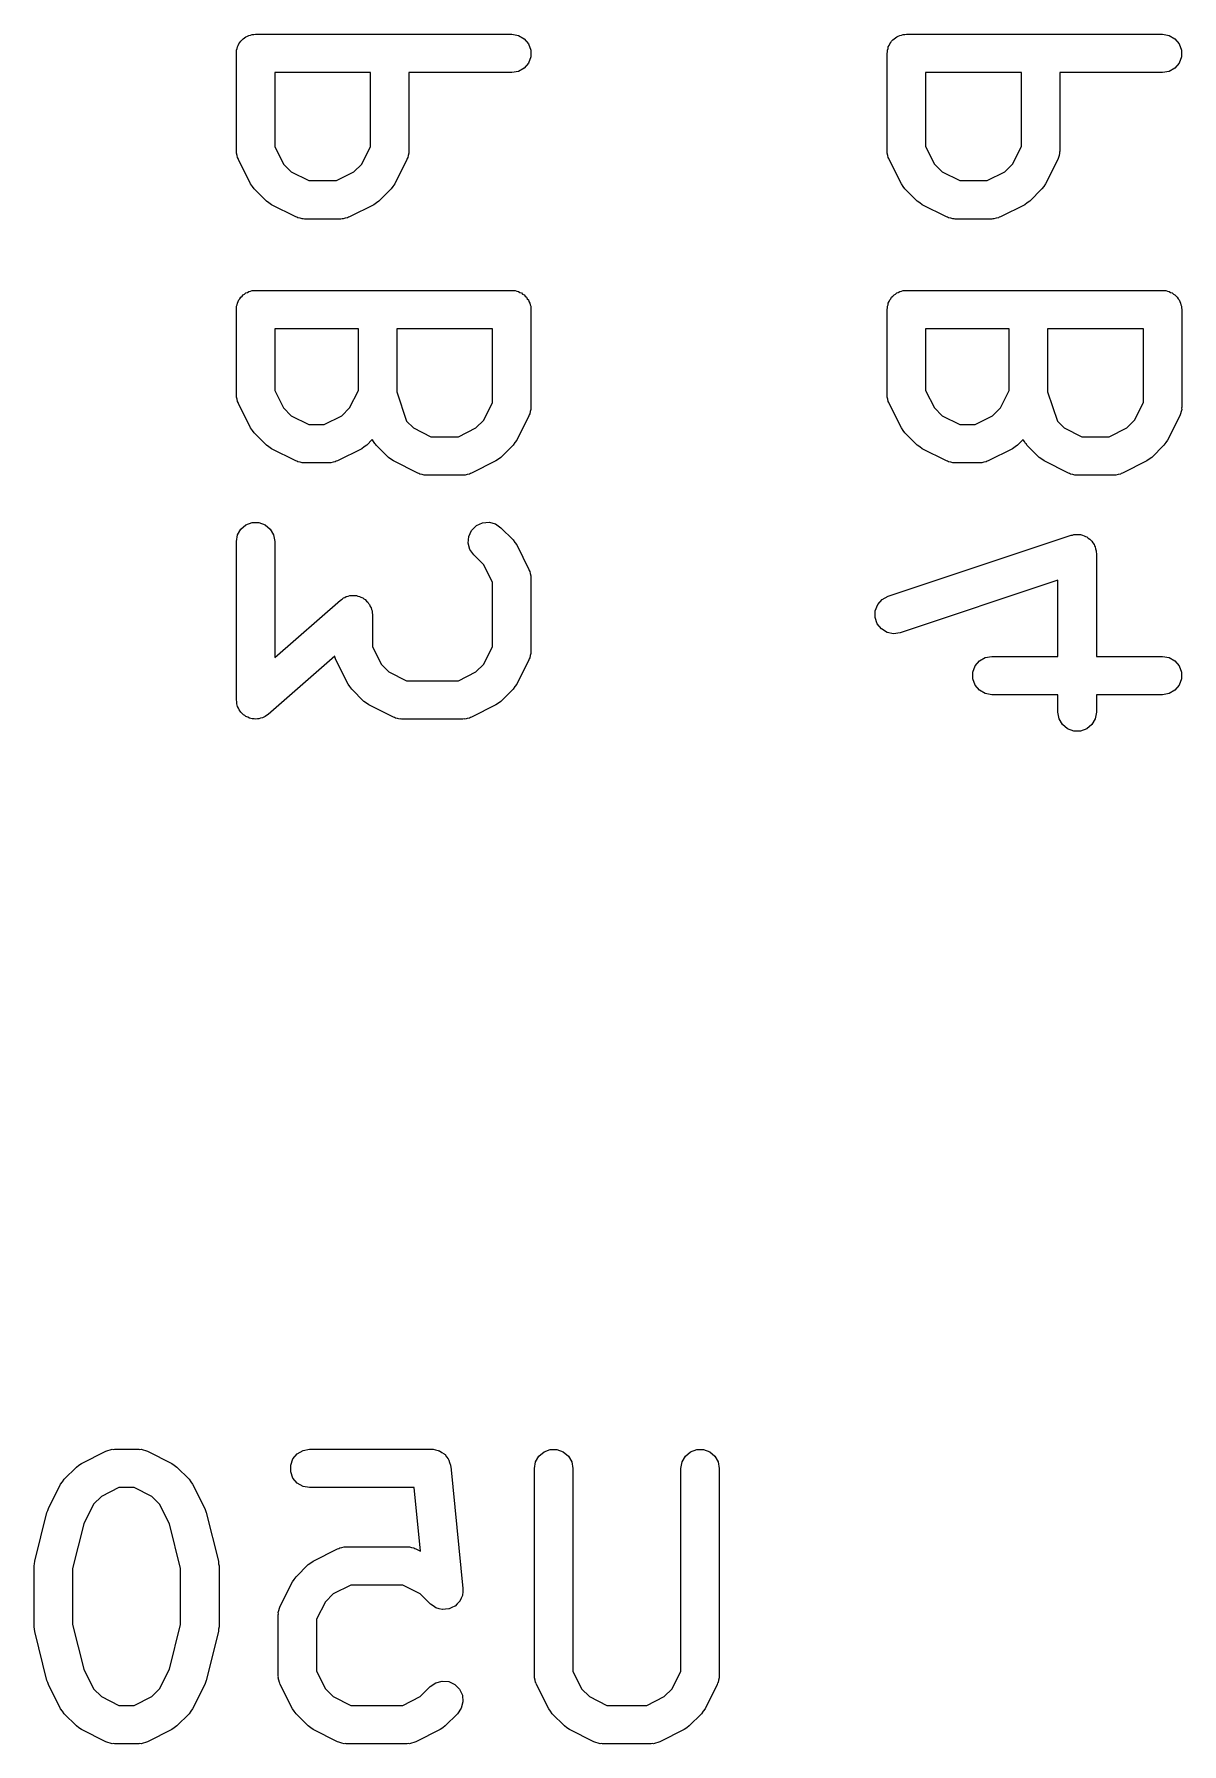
# Model space of a CAD drawing. Extents: x 25 to 326, y -201 to -21.
# Drawn here: x 54.6 to 59.07, y -41.04 to -34.37 of the extents above; entities that cross this region are included whole.
import ezdxf

# ---------------------------------------------------------------- set-up
doc = ezdxf.new("R2010")
doc.units = 0
doc.header["$MEASUREMENT"] = 0
doc.layers.add('BLACK', color=7, linetype='CONTINUOUS')

msp = doc.modelspace()

# ---------------------------------------------------------------- linework, layer by layer
at = {"layer": 'Black'}
for p, q in [((55.3855, -34.4329), (55.3878, -34.4267)), ((55.3855, -34.4394), (55.3855, -34.4329)), ((55.3878, -34.4267), (55.3889, -34.4203)), ((55.3889, -34.4203), (55.3922, -34.4146)), ((55.3922, -34.4146), (55.3944, -34.4084)), ((55.3944, -34.4084), (55.3986, -34.4034)), ((55.3986, -34.4034), (55.4019, -34.3977)), ((55.4019, -34.3977), (55.407, -34.3935)), ((55.407, -34.3935), (55.4112, -34.3885)), ((55.4112, -34.3885), (55.4169, -34.3852)), ((55.4169, -34.3852), (55.4219, -34.381)), ((55.4219, -34.381), (55.428, -34.3787)), ((55.428, -34.3787), (55.4337, -34.3754)), ((55.4337, -34.3754), (55.4402, -34.3743)), ((55.4402, -34.3743), (55.4464, -34.372)), ((55.4464, -34.372), (55.4529, -34.372)), ((55.4529, -34.372), (55.4594, -34.3709)), ((55.4594, -34.3709), (56.4594, -34.3709)), ((56.4594, -34.3709), (56.485, -34.3754)), ((56.485, -34.3754), (56.5076, -34.3885)), ((56.5076, -34.3885), (56.5243, -34.4084)), ((56.5243, -34.4084), (56.5332, -34.4329)), ((56.5332, -34.4329), (56.5332, -34.4589)), ((57.9255, -34.4329), (57.9278, -34.4267)), ((57.9255, -34.4394), (57.9255, -34.4329)), ((57.9278, -34.4267), (57.9289, -34.4203)), ((57.9289, -34.4203), (57.9322, -34.4146)), ((57.9322, -34.4146), (57.9344, -34.4084)), ((57.9344, -34.4084), (57.9386, -34.4034)), ((57.9386, -34.4034), (57.9419, -34.3977)), ((57.9419, -34.3977), (57.947, -34.3935)), ((57.947, -34.3935), (57.9512, -34.3885)), ((57.9512, -34.3885), (57.9569, -34.3852)), ((57.9569, -34.3852), (57.9619, -34.381)), ((57.9619, -34.381), (57.968, -34.3787)), ((57.968, -34.3787), (57.9737, -34.3754)), ((57.9737, -34.3754), (57.9802, -34.3743)), ((57.9802, -34.3743), (57.9864, -34.372)), ((57.9864, -34.372), (57.9929, -34.372)), ((57.9929, -34.372), (57.9994, -34.3709)), ((57.9994, -34.3709), (58.9994, -34.3709)), ((58.9994, -34.3709), (59.025, -34.3754)), ((59.025, -34.3754), (59.0476, -34.3885)), ((59.0476, -34.3885), (59.0643, -34.4084)), ((59.0643, -34.4084), (59.0732, -34.4329)), ((59.0732, -34.4329), (59.0732, -34.4589)), ((55.3844, -34.4459), (55.3855, -34.4394)), ((55.3844, -34.8269), (55.3844, -34.4459)), ((56.5243, -34.4834), (56.5076, -34.5034)), ((56.5332, -34.4589), (56.5243, -34.4834)), ((57.9244, -34.4459), (57.9255, -34.4394)), ((57.9244, -34.8269), (57.9244, -34.4459)), ((59.0643, -34.4834), (59.0476, -34.5034)), ((59.0732, -34.4589), (59.0643, -34.4834)), ((55.5344, -34.5209), (55.5344, -34.8092)), ((55.9082, -34.5209), (55.5344, -34.5209)), ((55.9082, -34.8092), (55.9082, -34.5209)), ((56.4594, -34.5209), (56.0582, -34.5209)), ((56.0582, -34.5209), (56.0582, -34.8269)), ((56.485, -34.5164), (56.4594, -34.5209)), ((56.5076, -34.5034), (56.485, -34.5164)), ((58.0744, -34.5209), (58.0744, -34.8092)), ((58.4482, -34.5209), (58.0744, -34.5209)), ((58.4482, -34.8092), (58.4482, -34.5209)), ((58.9994, -34.5209), (58.5982, -34.5209)), ((58.5982, -34.5209), (58.5982, -34.8269)), ((59.025, -34.5164), (58.9994, -34.5209)), ((59.0476, -34.5034), (59.025, -34.5164)), ((55.3851, -34.8311), (55.3844, -34.8269)), ((55.3849, -34.8354), (55.3851, -34.8311)), ((55.3874, -34.8439), (55.3849, -34.8354)), ((55.5344, -34.8092), (55.5686, -34.8777)), ((55.8739, -34.8777), (55.9082, -34.8092)), ((56.0577, -34.8354), (56.0552, -34.8439)), ((56.0582, -34.8269), (56.0574, -34.8311)), ((56.0574, -34.8311), (56.0577, -34.8354)), ((57.9251, -34.8311), (57.9244, -34.8269)), ((57.9249, -34.8354), (57.9251, -34.8311)), ((57.9274, -34.8439), (57.9249, -34.8354)), ((58.0744, -34.8092), (58.1086, -34.8777)), ((58.4139, -34.8777), (58.4482, -34.8092)), ((58.5977, -34.8354), (58.5952, -34.8439)), ((58.5982, -34.8269), (58.5974, -34.8311)), ((58.5974, -34.8311), (58.5977, -34.8354)), ((55.3889, -34.8525), (55.3874, -34.8439)), ((55.3911, -34.8563), (55.3889, -34.8525)), ((55.3923, -34.8604), (55.3911, -34.8563)), ((55.4399, -34.9556), (55.3923, -34.8604)), ((55.5686, -34.8777), (55.599, -34.9081)), ((55.8435, -34.9081), (55.8739, -34.8777)), ((56.0503, -34.8604), (56.0027, -34.9556)), ((56.0515, -34.8563), (56.0503, -34.8604)), ((56.0537, -34.8525), (56.0515, -34.8563)), ((56.0552, -34.8439), (56.0537, -34.8525)), ((57.9289, -34.8525), (57.9274, -34.8439)), ((57.9311, -34.8563), (57.9289, -34.8525)), ((57.9323, -34.8604), (57.9311, -34.8563)), ((57.9799, -34.9556), (57.9323, -34.8604)), ((58.1086, -34.8777), (58.139, -34.9081)), ((58.3835, -34.9081), (58.4139, -34.8777)), ((58.5903, -34.8604), (58.5427, -34.9556)), ((58.5915, -34.8563), (58.5903, -34.8604)), ((58.5937, -34.8525), (58.5915, -34.8563)), ((58.5952, -34.8439), (58.5937, -34.8525)), ((55.4471, -34.9653), (55.4399, -34.9556)), ((55.454, -34.9751), (55.4471, -34.9653)), ((55.599, -34.9081), (55.6676, -34.9423)), ((55.6676, -34.9423), (55.775, -34.9423)), ((55.775, -34.9423), (55.8435, -34.9081)), ((55.9955, -34.9653), (55.9886, -34.9751)), ((56.0027, -34.9556), (55.9955, -34.9653)), ((57.9871, -34.9653), (57.9799, -34.9556)), ((57.994, -34.9751), (57.9871, -34.9653)), ((58.139, -34.9081), (58.2076, -34.9423)), ((58.2076, -34.9423), (58.315, -34.9423)), ((58.315, -34.9423), (58.3835, -34.9081)), ((58.5355, -34.9653), (58.5286, -34.9751)), ((58.5427, -34.9556), (58.5355, -34.9653)), ((55.5016, -35.0227), (55.454, -34.9751)), ((55.5114, -35.0296), (55.5016, -35.0227)), ((55.5211, -35.0368), (55.5114, -35.0296)), ((55.9312, -35.0296), (55.9215, -35.0368)), ((55.941, -35.0227), (55.9312, -35.0296)), ((55.9886, -34.9751), (55.941, -35.0227)), ((58.0416, -35.0227), (57.994, -34.9751)), ((58.0514, -35.0296), (58.0416, -35.0227)), ((58.0611, -35.0368), (58.0514, -35.0296)), ((58.4712, -35.0296), (58.4615, -35.0368)), ((58.481, -35.0227), (58.4712, -35.0296)), ((58.5286, -34.9751), (58.481, -35.0227)), ((55.6163, -35.0844), (55.5211, -35.0368)), ((55.6205, -35.0856), (55.6163, -35.0844)), ((55.6242, -35.0878), (55.6205, -35.0856)), ((55.6329, -35.0893), (55.6242, -35.0878)), ((55.6413, -35.0918), (55.6329, -35.0893)), ((55.6456, -35.0916), (55.6413, -35.0918)), ((55.6499, -35.0923), (55.6456, -35.0916)), ((55.7927, -35.0923), (55.6499, -35.0923)), ((55.797, -35.0916), (55.7927, -35.0923)), ((55.8013, -35.0918), (55.797, -35.0916)), ((55.8097, -35.0893), (55.8013, -35.0918)), ((55.8184, -35.0878), (55.8097, -35.0893)), ((55.8221, -35.0856), (55.8184, -35.0878)), ((55.8263, -35.0844), (55.8221, -35.0856)), ((55.9215, -35.0368), (55.8263, -35.0844)), ((58.1563, -35.0844), (58.0611, -35.0368)), ((58.1605, -35.0856), (58.1563, -35.0844)), ((58.1642, -35.0878), (58.1605, -35.0856)), ((58.1729, -35.0893), (58.1642, -35.0878)), ((58.1813, -35.0918), (58.1729, -35.0893)), ((58.1856, -35.0916), (58.1813, -35.0918)), ((58.1899, -35.0923), (58.1856, -35.0916)), ((58.3327, -35.0923), (58.1899, -35.0923)), ((58.337, -35.0916), (58.3327, -35.0923)), ((58.3413, -35.0918), (58.337, -35.0916)), ((58.3497, -35.0893), (58.3413, -35.0918)), ((58.3584, -35.0878), (58.3497, -35.0893)), ((58.3621, -35.0856), (58.3584, -35.0878)), ((58.3663, -35.0844), (58.3621, -35.0856)), ((58.4615, -35.0368), (58.3663, -35.0844)), ((55.3855, -35.4329), (55.3878, -35.4267)), ((55.3855, -35.4394), (55.3855, -35.4329)), ((55.3878, -35.4267), (55.3889, -35.4203)), ((55.3889, -35.4203), (55.3922, -35.4146)), ((55.3922, -35.4146), (55.3944, -35.4084)), ((55.3944, -35.4084), (55.3986, -35.4034)), ((55.3986, -35.4034), (55.4019, -35.3977)), ((55.4019, -35.3977), (55.407, -35.3935)), ((55.407, -35.3935), (55.4112, -35.3885)), ((55.4112, -35.3885), (55.4169, -35.3852)), ((55.4169, -35.3852), (55.4219, -35.381)), ((55.4219, -35.381), (55.428, -35.3787)), ((55.428, -35.3787), (55.4337, -35.3754)), ((55.4337, -35.3754), (55.4402, -35.3743)), ((55.4402, -35.3743), (55.4464, -35.372)), ((55.4464, -35.372), (55.4529, -35.372)), ((55.4529, -35.372), (55.4594, -35.3709)), ((55.4594, -35.3709), (56.4594, -35.3709)), ((56.4594, -35.3709), (56.4658, -35.372)), ((56.4658, -35.372), (56.4724, -35.372)), ((56.4724, -35.372), (56.4786, -35.3743)), ((56.4786, -35.3743), (56.485, -35.3754)), ((56.485, -35.3754), (56.4907, -35.3787)), ((56.4907, -35.3787), (56.4969, -35.381)), ((56.4969, -35.381), (56.5019, -35.3852)), ((56.5019, -35.3852), (56.5076, -35.3885)), ((56.5076, -35.3885), (56.5118, -35.3935)), ((56.5118, -35.3935), (56.5168, -35.3977)), ((56.5168, -35.3977), (56.5201, -35.4034)), ((56.5201, -35.4034), (56.5243, -35.4084)), ((56.5243, -35.4084), (56.5266, -35.4146)), ((56.5266, -35.4146), (56.5299, -35.4203)), ((56.5299, -35.4203), (56.531, -35.4267)), ((56.531, -35.4267), (56.5332, -35.4329)), ((56.5332, -35.4329), (56.5332, -35.4394)), ((57.9255, -35.4329), (57.9278, -35.4267)), ((57.9255, -35.4394), (57.9255, -35.4329)), ((57.9278, -35.4267), (57.9289, -35.4203)), ((57.9289, -35.4203), (57.9322, -35.4146)), ((57.9322, -35.4146), (57.9344, -35.4084)), ((57.9344, -35.4084), (57.9386, -35.4034)), ((57.9386, -35.4034), (57.9419, -35.3977)), ((57.9419, -35.3977), (57.947, -35.3935)), ((57.947, -35.3935), (57.9512, -35.3885)), ((57.9512, -35.3885), (57.9569, -35.3852)), ((57.9569, -35.3852), (57.9619, -35.381)), ((57.9619, -35.381), (57.968, -35.3787)), ((57.968, -35.3787), (57.9737, -35.3754)), ((57.9737, -35.3754), (57.9802, -35.3743)), ((57.9802, -35.3743), (57.9864, -35.372)), ((57.9864, -35.372), (57.9929, -35.372)), ((57.9929, -35.372), (57.9994, -35.3709)), ((57.9994, -35.3709), (58.9994, -35.3709)), ((58.9994, -35.3709), (59.0058, -35.372)), ((59.0058, -35.372), (59.0124, -35.372)), ((59.0124, -35.372), (59.0186, -35.3743)), ((59.0186, -35.3743), (59.025, -35.3754)), ((59.025, -35.3754), (59.0307, -35.3787)), ((59.0307, -35.3787), (59.0369, -35.381)), ((59.0369, -35.381), (59.0419, -35.3852)), ((59.0419, -35.3852), (59.0476, -35.3885)), ((59.0476, -35.3885), (59.0518, -35.3935)), ((59.0518, -35.3935), (59.0568, -35.3977)), ((59.0568, -35.3977), (59.0601, -35.4034)), ((59.0601, -35.4034), (59.0643, -35.4084)), ((59.0643, -35.4084), (59.0666, -35.4146)), ((59.0666, -35.4146), (59.0699, -35.4203)), ((59.0699, -35.4203), (59.071, -35.4267)), ((59.071, -35.4267), (59.0732, -35.4329)), ((59.0732, -35.4329), (59.0732, -35.4394)), ((55.3844, -35.4459), (55.3855, -35.4394)), ((55.3844, -35.7792), (55.3844, -35.4459)), ((56.5332, -35.4394), (56.5344, -35.4459)), ((56.5344, -35.4459), (56.5344, -35.8269)), ((57.9244, -35.4459), (57.9255, -35.4394)), ((57.9244, -35.7792), (57.9244, -35.4459)), ((59.0732, -35.4394), (59.0744, -35.4459)), ((59.0744, -35.4459), (59.0744, -35.8269)), ((55.5344, -35.5209), (55.5344, -35.7615)), ((55.8606, -35.5209), (55.5344, -35.5209)), ((55.8606, -35.7615), (55.8606, -35.5209)), ((56.0106, -35.5209), (56.0106, -35.7671)), ((56.3844, -35.5209), (56.0106, -35.5209)), ((56.3844, -35.8092), (56.3844, -35.5209)), ((58.0744, -35.5209), (58.0744, -35.7615)), ((58.4006, -35.5209), (58.0744, -35.5209)), ((58.4006, -35.7615), (58.4006, -35.5209)), ((58.5506, -35.5209), (58.5506, -35.7671)), ((58.9244, -35.5209), (58.5506, -35.5209)), ((58.9244, -35.8092), (58.9244, -35.5209)), ((55.5344, -35.7615), (55.5686, -35.83)), ((55.8263, -35.83), (55.8606, -35.7615)), ((56.0106, -35.7671), (56.0487, -35.8816)), ((58.0744, -35.7615), (58.1086, -35.83)), ((58.3663, -35.83), (58.4006, -35.7615)), ((58.5506, -35.7671), (58.5887, -35.8816)), ((55.3851, -35.7835), (55.3844, -35.7792)), ((55.3849, -35.7878), (55.3851, -35.7835)), ((55.3874, -35.7962), (55.3849, -35.7878)), ((55.3889, -35.8049), (55.3874, -35.7962)), ((55.3911, -35.8086), (55.3889, -35.8049)), ((55.3923, -35.8128), (55.3911, -35.8086)), ((55.4399, -35.908), (55.3923, -35.8128)), ((55.5686, -35.83), (55.599, -35.8605)), ((55.7959, -35.8605), (55.8263, -35.83)), ((56.3501, -35.8777), (56.3844, -35.8092)), ((56.5339, -35.8354), (56.5314, -35.8439)), ((56.5344, -35.8269), (56.5336, -35.8311)), ((56.5336, -35.8311), (56.5339, -35.8354)), ((57.9251, -35.7835), (57.9244, -35.7792)), ((57.9249, -35.7878), (57.9251, -35.7835)), ((57.9274, -35.7962), (57.9249, -35.7878)), ((57.9289, -35.8049), (57.9274, -35.7962)), ((57.9311, -35.8086), (57.9289, -35.8049)), ((57.9323, -35.8128), (57.9311, -35.8086)), ((57.9799, -35.908), (57.9323, -35.8128)), ((58.1086, -35.83), (58.139, -35.8605)), ((58.3359, -35.8605), (58.3663, -35.83)), ((58.8901, -35.8777), (58.9244, -35.8092)), ((59.0739, -35.8354), (59.0714, -35.8439)), ((59.0744, -35.8269), (59.0736, -35.8311)), ((59.0736, -35.8311), (59.0739, -35.8354)), ((55.599, -35.8605), (55.6676, -35.8947)), ((55.6676, -35.8947), (55.7274, -35.8947)), ((55.7274, -35.8947), (55.7959, -35.8605)), ((56.0487, -35.8816), (56.0752, -35.9081)), ((56.3197, -35.9081), (56.3501, -35.8777)), ((56.5265, -35.8604), (56.4788, -35.9556)), ((56.5277, -35.8563), (56.5265, -35.8604)), ((56.5299, -35.8525), (56.5277, -35.8563)), ((56.5314, -35.8439), (56.5299, -35.8525)), ((58.139, -35.8605), (58.2076, -35.8947)), ((58.2076, -35.8947), (58.2674, -35.8947)), ((58.2674, -35.8947), (58.3359, -35.8605)), ((58.5887, -35.8816), (58.6152, -35.9081)), ((58.8597, -35.9081), (58.8901, -35.8777)), ((59.0665, -35.8604), (59.0188, -35.9556)), ((59.0677, -35.8563), (59.0665, -35.8604)), ((59.0699, -35.8525), (59.0677, -35.8563)), ((59.0714, -35.8439), (59.0699, -35.8525)), ((55.4471, -35.9177), (55.4399, -35.908)), ((55.454, -35.9275), (55.4471, -35.9177)), ((55.5016, -35.9751), (55.454, -35.9275)), ((55.9151, -35.9534), (55.8934, -35.9751)), ((55.9152, -35.9538), (55.9151, -35.9534)), ((55.9203, -35.961), (55.9152, -35.9538)), ((55.9244, -35.9687), (55.9203, -35.961)), ((55.9277, -35.9716), (55.9244, -35.9687)), ((56.0752, -35.9081), (56.1438, -35.9423)), ((56.1438, -35.9423), (56.2512, -35.9423)), ((56.2512, -35.9423), (56.3197, -35.9081)), ((56.4717, -35.9653), (56.4648, -35.9751)), ((56.4788, -35.9556), (56.4717, -35.9653)), ((57.9871, -35.9177), (57.9799, -35.908)), ((57.994, -35.9275), (57.9871, -35.9177)), ((58.0416, -35.9751), (57.994, -35.9275)), ((58.4551, -35.9534), (58.4334, -35.9751)), ((58.4552, -35.9538), (58.4551, -35.9534)), ((58.4603, -35.961), (58.4552, -35.9538)), ((58.4644, -35.9687), (58.4603, -35.961)), ((58.4677, -35.9716), (58.4644, -35.9687)), ((58.6152, -35.9081), (58.6838, -35.9423)), ((58.6838, -35.9423), (58.7912, -35.9423)), ((58.7912, -35.9423), (58.8597, -35.9081)), ((59.0117, -35.9653), (59.0048, -35.9751)), ((59.0188, -35.9556), (59.0117, -35.9653)), ((55.5114, -35.982), (55.5016, -35.9751)), ((55.5211, -35.9892), (55.5114, -35.982)), ((55.6163, -36.0368), (55.5211, -35.9892)), ((55.6205, -36.038), (55.6163, -36.0368)), ((55.7786, -36.0368), (55.7745, -36.038)), ((55.8739, -35.9892), (55.7786, -36.0368)), ((55.8835, -35.982), (55.8739, -35.9892)), ((55.8934, -35.9751), (55.8835, -35.982)), ((55.9302, -35.9751), (55.9277, -35.9716)), ((55.9778, -36.0227), (55.9302, -35.9751)), ((55.9876, -36.0296), (55.9778, -36.0227)), ((55.9973, -36.0368), (55.9876, -36.0296)), ((56.0925, -36.0844), (55.9973, -36.0368)), ((56.3977, -36.0368), (56.3024, -36.0844)), ((56.4073, -36.0296), (56.3977, -36.0368)), ((56.4172, -36.0227), (56.4073, -36.0296)), ((56.4648, -35.9751), (56.4172, -36.0227)), ((58.0514, -35.982), (58.0416, -35.9751)), ((58.0611, -35.9892), (58.0514, -35.982)), ((58.1563, -36.0368), (58.0611, -35.9892)), ((58.1605, -36.038), (58.1563, -36.0368)), ((58.3186, -36.0368), (58.3145, -36.038)), ((58.4139, -35.9892), (58.3186, -36.0368)), ((58.4235, -35.982), (58.4139, -35.9892)), ((58.4334, -35.9751), (58.4235, -35.982)), ((58.4702, -35.9751), (58.4677, -35.9716)), ((58.5178, -36.0227), (58.4702, -35.9751)), ((58.5276, -36.0296), (58.5178, -36.0227)), ((58.5373, -36.0368), (58.5276, -36.0296)), ((58.6325, -36.0844), (58.5373, -36.0368)), ((58.9377, -36.0368), (58.8424, -36.0844)), ((58.9473, -36.0296), (58.9377, -36.0368)), ((58.9572, -36.0227), (58.9473, -36.0296)), ((59.0048, -35.9751), (58.9572, -36.0227)), ((55.6242, -36.0402), (55.6205, -36.038)), ((55.6329, -36.0417), (55.6242, -36.0402)), ((55.6413, -36.0442), (55.6329, -36.0417)), ((55.6456, -36.044), (55.6413, -36.0442)), ((55.6499, -36.0447), (55.6456, -36.044)), ((55.7451, -36.0447), (55.6499, -36.0447)), ((55.7494, -36.044), (55.7451, -36.0447)), ((55.7537, -36.0442), (55.7494, -36.044)), ((55.7621, -36.0417), (55.7537, -36.0442)), ((55.7707, -36.0402), (55.7621, -36.0417)), ((55.7745, -36.038), (55.7707, -36.0402)), ((56.0967, -36.0856), (56.0925, -36.0844)), ((56.1004, -36.0878), (56.0967, -36.0856)), ((56.1091, -36.0893), (56.1004, -36.0878)), ((56.1175, -36.0918), (56.1091, -36.0893)), ((56.1218, -36.0916), (56.1175, -36.0918)), ((56.126, -36.0923), (56.1218, -36.0916)), ((56.2689, -36.0923), (56.126, -36.0923)), ((56.2732, -36.0916), (56.2689, -36.0923)), ((56.2775, -36.0918), (56.2732, -36.0916)), ((56.2859, -36.0893), (56.2775, -36.0918)), ((56.2946, -36.0878), (56.2859, -36.0893)), ((56.2983, -36.0856), (56.2946, -36.0878)), ((56.3024, -36.0844), (56.2983, -36.0856)), ((58.1642, -36.0402), (58.1605, -36.038)), ((58.1729, -36.0417), (58.1642, -36.0402)), ((58.1813, -36.0442), (58.1729, -36.0417)), ((58.1856, -36.044), (58.1813, -36.0442)), ((58.1899, -36.0447), (58.1856, -36.044)), ((58.2851, -36.0447), (58.1899, -36.0447)), ((58.2894, -36.044), (58.2851, -36.0447)), ((58.2937, -36.0442), (58.2894, -36.044)), ((58.3021, -36.0417), (58.2937, -36.0442)), ((58.3107, -36.0402), (58.3021, -36.0417)), ((58.3145, -36.038), (58.3107, -36.0402)), ((58.6367, -36.0856), (58.6325, -36.0844)), ((58.6404, -36.0878), (58.6367, -36.0856)), ((58.6491, -36.0893), (58.6404, -36.0878)), ((58.6575, -36.0918), (58.6491, -36.0893)), ((58.6618, -36.0916), (58.6575, -36.0918)), ((58.666, -36.0923), (58.6618, -36.0916)), ((58.8089, -36.0923), (58.666, -36.0923)), ((58.8132, -36.0916), (58.8089, -36.0923)), ((58.8175, -36.0918), (58.8132, -36.0916)), ((58.8259, -36.0893), (58.8175, -36.0918)), ((58.8346, -36.0878), (58.8259, -36.0893)), ((58.8383, -36.0856), (58.8346, -36.0878)), ((58.8424, -36.0844), (58.8383, -36.0856)), ((55.3889, -36.325), (55.4019, -36.3025)), ((55.4019, -36.3025), (55.4219, -36.2857)), ((55.4219, -36.2857), (55.4464, -36.2768)), ((55.4464, -36.2768), (55.4724, -36.2768)), ((55.4724, -36.2768), (55.4969, -36.2857)), ((55.4969, -36.2857), (55.5168, -36.3025)), ((55.5168, -36.3025), (55.5299, -36.325)), ((56.3027, -36.3076), (56.3211, -36.2892)), ((56.3211, -36.2892), (56.3447, -36.2782)), ((56.3447, -36.2782), (56.3707, -36.276)), ((56.3707, -36.276), (56.3958, -36.2827)), ((56.3958, -36.2827), (56.4172, -36.2976)), ((56.4172, -36.2976), (56.4648, -36.3453)), ((55.3844, -36.3507), (55.3889, -36.325)), ((55.3844, -36.9697), (55.3844, -36.3507)), ((55.5299, -36.325), (55.5344, -36.3507)), ((55.5344, -36.3507), (55.5344, -36.8044)), ((56.2894, -36.3572), (56.2917, -36.3313)), ((56.2962, -36.3824), (56.2894, -36.3572)), ((56.2917, -36.3313), (56.3027, -36.3076)), ((56.4648, -36.3453), (56.4717, -36.3551)), ((56.4717, -36.3551), (56.4788, -36.3647)), ((56.4788, -36.3647), (56.5265, -36.46)), ((57.928, -36.5652), (58.6423, -36.3271)), ((58.6423, -36.3271), (58.6478, -36.3263)), ((58.6478, -36.3263), (58.653, -36.3244)), ((58.653, -36.3244), (58.6606, -36.3244)), ((58.6606, -36.3244), (58.6681, -36.3233)), ((58.6681, -36.3233), (58.6735, -36.3244)), ((58.6735, -36.3244), (58.6791, -36.3244)), ((58.6791, -36.3244), (58.6862, -36.327)), ((58.6862, -36.327), (58.6936, -36.3285)), ((58.6936, -36.3285), (58.6983, -36.3314)), ((58.6983, -36.3314), (58.7035, -36.3333)), ((58.7035, -36.3333), (58.7094, -36.3382)), ((58.7094, -36.3382), (58.7158, -36.3422)), ((58.7158, -36.3422), (58.7193, -36.3465)), ((58.7193, -36.3465), (58.7235, -36.3501)), ((58.7235, -36.3501), (58.7273, -36.3566)), ((58.7273, -36.3566), (58.732, -36.3626)), ((58.732, -36.3626), (58.7338, -36.3678)), ((58.7338, -36.3678), (58.7365, -36.3726)), ((56.3111, -36.4037), (56.2962, -36.3824)), ((56.3501, -36.4427), (56.3111, -36.4037)), ((58.7365, -36.3726), (58.7378, -36.3801)), ((58.7378, -36.3801), (58.7402, -36.3873)), ((58.7402, -36.3873), (58.7401, -36.3928)), ((58.7401, -36.3928), (58.741, -36.3983)), ((58.741, -36.3983), (58.741, -36.7995)), ((56.3844, -36.5112), (56.3501, -36.4427)), ((56.5265, -36.46), (56.5277, -36.4641)), ((56.5277, -36.4641), (56.5299, -36.4679)), ((56.5299, -36.4679), (56.5314, -36.4765)), ((56.5314, -36.4765), (56.5339, -36.4849)), ((56.5339, -36.4849), (56.5336, -36.4893)), ((56.5336, -36.4893), (56.5344, -36.4935)), ((56.5344, -36.4935), (56.5344, -36.7792)), ((58.591, -36.5023), (57.9755, -36.7075)), ((58.591, -36.7995), (58.591, -36.5023)), ((55.8028, -36.5714), (55.8083, -36.5694)), ((55.8083, -36.5694), (55.8132, -36.5664)), ((55.8132, -36.5664), (55.8204, -36.565)), ((55.8204, -36.565), (55.8273, -36.5625)), ((55.8273, -36.5625), (55.8331, -36.5625)), ((55.8331, -36.5625), (55.8388, -36.5614)), ((55.8388, -36.5614), (55.846, -36.5625)), ((55.846, -36.5625), (55.8534, -36.5625)), ((55.8534, -36.5625), (55.8588, -36.5645)), ((55.8588, -36.5645), (55.8645, -36.5654)), ((55.8645, -36.5654), (55.8709, -36.5689)), ((55.8709, -36.5689), (55.8778, -36.5714)), ((56.3844, -36.7615), (56.3844, -36.5112)), ((57.9051, -36.5776), (57.928, -36.5652)), ((55.5344, -36.8044), (55.7909, -36.5799)), ((55.7909, -36.5799), (55.7972, -36.5761)), ((55.7972, -36.5761), (55.8028, -36.5714)), ((55.8778, -36.5714), (55.8823, -36.5751)), ((55.8823, -36.5751), (55.8873, -36.5779)), ((55.8873, -36.5779), (55.8922, -36.5835)), ((55.8922, -36.5835), (55.8978, -36.5882)), ((55.8978, -36.5882), (55.9007, -36.5932)), ((55.9007, -36.5932), (55.9045, -36.5975)), ((55.9045, -36.5975), (55.9071, -36.6044)), ((55.9071, -36.6044), (55.9108, -36.6107)), ((55.9108, -36.6107), (55.9118, -36.6164)), ((55.9118, -36.6164), (55.9139, -36.6218)), ((55.9139, -36.6218), (55.9141, -36.6292)), ((55.9141, -36.6292), (55.9153, -36.6364)), ((55.9153, -36.6364), (55.9153, -36.7615)), ((57.8776, -36.6474), (57.8783, -36.6213)), ((57.8783, -36.6213), (57.8879, -36.5971)), ((57.8879, -36.5971), (57.9051, -36.5776)), ((57.8858, -36.6721), (57.8776, -36.6474)), ((57.902, -36.6925), (57.8858, -36.6721)), ((57.9242, -36.7061), (57.902, -36.6925)), ((55.9153, -36.7615), (55.9496, -36.83)), ((56.3501, -36.83), (56.3844, -36.7615)), ((57.9497, -36.7114), (57.9242, -36.7061)), ((57.9755, -36.7075), (57.9497, -36.7114)), ((55.7688, -36.7987), (55.5088, -37.0262)), ((55.7699, -36.8049), (55.7688, -36.7987)), ((55.772, -36.8086), (55.7699, -36.8049)), ((55.7733, -36.8128), (55.772, -36.8086)), ((55.8209, -36.908), (55.7733, -36.8128)), ((55.9496, -36.83), (55.98, -36.8605)), ((56.3197, -36.8605), (56.3501, -36.83)), ((56.5265, -36.8128), (56.4788, -36.908)), ((56.5277, -36.8086), (56.5265, -36.8128)), ((56.5299, -36.8049), (56.5277, -36.8086)), ((56.5314, -36.7962), (56.5299, -36.8049)), ((56.5339, -36.7878), (56.5314, -36.7962)), ((56.5344, -36.7792), (56.5336, -36.7835)), ((56.5336, -36.7835), (56.5339, -36.7878)), ((58.2589, -36.8615), (58.2678, -36.837)), ((58.2678, -36.837), (58.2845, -36.817)), ((58.2845, -36.817), (58.3071, -36.804)), ((58.3071, -36.804), (58.3327, -36.7995)), ((58.3327, -36.7995), (58.591, -36.7995)), ((58.741, -36.7995), (58.9994, -36.7995)), ((58.9994, -36.7995), (59.025, -36.804)), ((59.025, -36.804), (59.0476, -36.817)), ((59.0476, -36.817), (59.0643, -36.837)), ((59.0643, -36.837), (59.0732, -36.8615)), ((55.98, -36.8605), (56.0485, -36.8947)), ((56.0485, -36.8947), (56.2512, -36.8947)), ((56.2512, -36.8947), (56.3197, -36.8605)), ((58.2589, -36.8875), (58.2589, -36.8615)), ((58.2678, -36.912), (58.2589, -36.8875)), ((59.0732, -36.8875), (59.0643, -36.912)), ((59.0732, -36.8615), (59.0732, -36.8875)), ((55.3857, -36.9769), (55.3844, -36.9697)), ((55.828, -36.9177), (55.8209, -36.908)), ((55.8349, -36.9275), (55.828, -36.9177)), ((55.8825, -36.9751), (55.8349, -36.9275)), ((56.4648, -36.9275), (56.4172, -36.9751)), ((56.4717, -36.9177), (56.4648, -36.9275)), ((56.4788, -36.908), (56.4717, -36.9177)), ((58.2845, -36.9319), (58.2678, -36.912)), ((58.3071, -36.945), (58.2845, -36.9319)), ((58.3327, -36.9495), (58.3071, -36.945)), ((58.591, -36.9495), (58.3327, -36.9495)), ((58.591, -37.0173), (58.591, -36.9495)), ((58.9994, -36.9495), (58.741, -36.9495)), ((58.741, -36.9495), (58.741, -37.0173)), ((59.025, -36.945), (58.9994, -36.9495)), ((59.0476, -36.9319), (59.025, -36.945)), ((59.0643, -36.912), (59.0476, -36.9319)), ((55.3858, -36.9843), (55.3857, -36.9769)), ((55.3879, -36.9897), (55.3858, -36.9843)), ((55.3889, -36.9954), (55.3879, -36.9897)), ((55.3926, -37.0017), (55.3889, -36.9954)), ((55.3952, -37.0086), (55.3926, -37.0017)), ((55.399, -37.0129), (55.3952, -37.0086)), ((55.4019, -37.0179), (55.399, -37.0129)), ((55.4075, -37.0226), (55.4019, -37.0179)), ((55.4124, -37.0282), (55.4075, -37.0226)), ((55.4174, -37.0309), (55.4124, -37.0282)), ((55.4219, -37.0347), (55.4174, -37.0309)), ((55.4288, -37.0372), (55.4219, -37.0347)), ((55.4352, -37.0407), (55.4288, -37.0372)), ((55.4914, -37.0366), (55.4865, -37.0396)), ((55.4969, -37.0347), (55.4914, -37.0366)), ((55.5025, -37.03), (55.4969, -37.0347)), ((55.5088, -37.0262), (55.5025, -37.03)), ((55.8924, -36.982), (55.8825, -36.9751)), ((55.902, -36.9892), (55.8924, -36.982)), ((55.9973, -37.0368), (55.902, -36.9892)), ((56.0014, -37.038), (55.9973, -37.0368)), ((56.3024, -37.0368), (56.2983, -37.038)), ((56.3977, -36.9892), (56.3024, -37.0368)), ((56.4073, -36.982), (56.3977, -36.9892)), ((56.4172, -36.9751), (56.4073, -36.982)), ((58.5956, -37.043), (58.591, -37.0173)), ((58.741, -37.0173), (58.7365, -37.043)), ((55.4409, -37.0416), (55.4352, -37.0407)), ((55.4464, -37.0436), (55.4409, -37.0416)), ((55.4537, -37.0436), (55.4464, -37.0436)), ((55.4609, -37.0447), (55.4537, -37.0436)), ((55.4666, -37.0436), (55.4609, -37.0447)), ((55.4724, -37.0436), (55.4666, -37.0436)), ((55.4793, -37.0411), (55.4724, -37.0436)), ((55.4865, -37.0396), (55.4793, -37.0411)), ((56.0052, -37.0402), (56.0014, -37.038)), ((56.0138, -37.0417), (56.0052, -37.0402)), ((56.0222, -37.0442), (56.0138, -37.0417)), ((56.0266, -37.044), (56.0222, -37.0442)), ((56.0308, -37.0447), (56.0266, -37.044)), ((56.2689, -37.0447), (56.0308, -37.0447)), ((56.2732, -37.044), (56.2689, -37.0447)), ((56.2775, -37.0442), (56.2732, -37.044)), ((56.2859, -37.0417), (56.2775, -37.0442)), ((56.2946, -37.0402), (56.2859, -37.0417)), ((56.2983, -37.038), (56.2946, -37.0402)), ((58.6086, -37.0655), (58.5956, -37.043)), ((58.6285, -37.0823), (58.6086, -37.0655)), ((58.653, -37.0912), (58.6285, -37.0823)), ((58.6791, -37.0912), (58.653, -37.0912)), ((58.7035, -37.0823), (58.6791, -37.0912)), ((58.7235, -37.0655), (58.7035, -37.0823)), ((58.7365, -37.043), (58.7235, -37.0655)), ((54.7798, -39.9499), (54.875, -39.9023)), ((54.875, -39.9023), (54.8792, -39.9011)), ((54.8792, -39.9011), (54.8829, -39.8989)), ((54.8829, -39.8989), (54.8916, -39.8974)), ((54.8916, -39.8974), (54.9, -39.8949)), ((54.9, -39.8949), (54.9043, -39.8951)), ((54.9043, -39.8951), (54.9086, -39.8944)), ((54.9086, -39.8944), (55.0038, -39.8944)), ((55.0038, -39.8944), (55.0081, -39.8951)), ((55.0081, -39.8951), (55.0124, -39.8949)), ((55.0124, -39.8949), (55.0208, -39.8974)), ((55.0208, -39.8974), (55.0295, -39.8989)), ((55.0295, -39.8989), (55.0332, -39.9011)), ((55.0332, -39.9011), (55.0374, -39.9023)), ((55.0374, -39.9023), (55.1326, -39.9499)), ((55.6223, -39.9119), (55.6448, -39.8989)), ((55.6448, -39.8989), (55.6705, -39.8944)), ((55.6705, -39.8944), (56.1467, -39.8944)), ((56.1467, -39.8944), (56.1495, -39.8949)), ((56.1495, -39.8949), (56.1523, -39.8946)), ((56.1523, -39.8946), (56.1622, -39.8971)), ((56.1622, -39.8971), (56.1723, -39.8989)), ((56.1723, -39.8989), (56.1748, -39.9003)), ((56.1748, -39.9003), (56.1775, -39.901)), ((56.1775, -39.901), (56.186, -39.9068)), ((56.186, -39.9068), (56.1949, -39.9119)), ((56.5654, -39.9212), (56.5854, -39.9044)), ((56.5854, -39.9044), (56.6098, -39.8955)), ((56.6098, -39.8955), (56.6359, -39.8955)), ((56.6359, -39.8955), (56.6604, -39.9044)), ((56.6604, -39.9044), (56.6803, -39.9212)), ((57.1368, -39.9212), (57.1568, -39.9044)), ((57.1568, -39.9044), (57.1813, -39.8955)), ((57.1813, -39.8955), (57.2073, -39.8955)), ((57.2073, -39.8955), (57.2318, -39.9044)), ((57.2318, -39.9044), (57.2517, -39.9212)), ((54.7127, -40.0116), (54.7603, -39.964)), ((54.7603, -39.964), (54.7701, -39.9571)), ((54.7701, -39.9571), (54.7798, -39.9499)), ((55.1326, -39.9499), (55.1422, -39.9571)), ((55.1422, -39.9571), (55.1521, -39.964)), ((55.1521, -39.964), (55.1997, -40.0116)), ((55.5966, -39.9564), (55.6055, -39.9319)), ((55.5966, -39.9824), (55.5966, -39.9564)), ((55.6055, -39.9319), (55.6223, -39.9119)), ((56.1949, -39.9119), (56.1967, -39.9141)), ((56.1967, -39.9141), (56.199, -39.9157)), ((56.199, -39.9157), (56.205, -39.924)), ((56.205, -39.924), (56.2116, -39.9319)), ((56.2116, -39.9319), (56.2126, -39.9345)), ((56.2126, -39.9345), (56.2142, -39.9368)), ((56.2142, -39.9368), (56.217, -39.9467)), ((56.217, -39.9467), (56.2205, -39.9564)), ((56.2205, -39.9564), (56.2205, -39.9592)), ((56.2205, -39.9592), (56.2213, -39.9619)), ((56.2213, -39.9619), (56.2689, -40.4381)), ((56.5479, -39.9694), (56.5524, -39.9437)), ((56.5479, -40.7789), (56.5479, -39.9694)), ((56.5524, -39.9437), (56.5654, -39.9212)), ((56.6803, -39.9212), (56.6933, -39.9437)), ((56.6933, -39.9437), (56.6979, -39.9694)), ((56.6979, -39.9694), (56.6979, -40.7612)), ((57.1193, -39.9694), (57.1238, -39.9437)), ((57.1193, -40.7612), (57.1193, -39.9694)), ((57.1238, -39.9437), (57.1368, -39.9212)), ((57.2517, -39.9212), (57.2648, -39.9437)), ((57.2648, -39.9437), (57.2693, -39.9694)), ((57.2693, -39.9694), (57.2693, -40.7789)), ((54.651, -40.1263), (54.6986, -40.0311)), ((54.6986, -40.0311), (54.7058, -40.0214)), ((54.7058, -40.0214), (54.7127, -40.0116)), ((55.1997, -40.0116), (55.2066, -40.0214)), ((55.2066, -40.0214), (55.2137, -40.0311)), ((55.2137, -40.0311), (55.2614, -40.1263)), ((55.6055, -40.0069), (55.5966, -39.9824)), ((55.6223, -40.0268), (55.6055, -40.0069)), ((55.6448, -40.0399), (55.6223, -40.0268)), ((55.6705, -40.0444), (55.6448, -40.0399)), ((54.8578, -40.0786), (54.8274, -40.109)), ((54.9263, -40.0444), (54.8578, -40.0786)), ((54.9861, -40.0444), (54.9263, -40.0444)), ((55.0546, -40.0786), (54.9861, -40.0444)), ((55.085, -40.109), (55.0546, -40.0786)), ((56.0788, -40.0444), (55.6705, -40.0444)), ((56.1036, -40.2926), (56.0788, -40.0444)), ((54.5977, -40.3321), (54.6453, -40.1417)), ((54.6453, -40.1417), (54.6487, -40.1342)), ((54.6487, -40.1342), (54.651, -40.1263)), ((54.8274, -40.109), (54.7889, -40.186)), ((55.1235, -40.186), (55.085, -40.109)), ((55.2614, -40.1263), (55.2637, -40.1342)), ((55.2637, -40.1342), (55.267, -40.1417)), ((55.267, -40.1417), (55.3147, -40.3321)), ((54.7889, -40.186), (54.7455, -40.3596)), ((55.1669, -40.3596), (55.1235, -40.186)), ((55.6846, -40.3309), (55.7798, -40.2833)), ((55.7798, -40.2833), (55.7839, -40.282)), ((55.7839, -40.282), (55.7877, -40.2799)), ((55.7877, -40.2799), (55.7963, -40.2783)), ((55.7963, -40.2783), (55.8048, -40.2758)), ((55.8048, -40.2758), (55.8091, -40.2761)), ((55.8091, -40.2761), (55.8133, -40.2753)), ((55.8133, -40.2753), (56.0514, -40.2753)), ((56.0514, -40.2753), (56.0557, -40.2761)), ((56.0557, -40.2761), (56.06, -40.2758)), ((56.06, -40.2758), (56.0684, -40.2783)), ((56.0684, -40.2783), (56.0771, -40.2799)), ((56.0771, -40.2799), (56.0808, -40.282)), ((56.0808, -40.282), (56.085, -40.2833)), ((56.085, -40.2833), (56.1036, -40.2926)), ((54.5955, -40.3503), (54.5971, -40.3413)), ((54.5955, -40.5884), (54.5955, -40.3503)), ((54.5971, -40.3413), (54.5977, -40.3321)), ((54.7455, -40.3596), (54.7455, -40.5792)), ((55.1669, -40.5792), (55.1669, -40.3596)), ((55.3147, -40.3321), (55.3153, -40.3413)), ((55.3153, -40.3413), (55.3169, -40.3503)), ((55.3169, -40.3503), (55.3169, -40.5884)), ((55.6174, -40.3925), (55.6651, -40.3449)), ((55.6651, -40.3449), (55.6749, -40.338)), ((55.6749, -40.338), (55.6846, -40.3309)), ((55.5558, -40.5073), (55.6034, -40.412)), ((55.6034, -40.412), (55.6106, -40.4024)), ((55.6106, -40.4024), (55.6174, -40.3925)), ((55.831, -40.4253), (55.7625, -40.4596)), ((56.0337, -40.4253), (55.831, -40.4253)), ((56.1022, -40.4596), (56.0337, -40.4253)), ((56.269, -40.439), (56.2679, -40.4515)), ((56.2689, -40.4381), (56.2689, -40.4386)), ((56.2689, -40.4386), (56.269, -40.439)), ((55.5545, -40.5114), (55.5558, -40.5073)), ((55.7321, -40.49), (55.6979, -40.5585)), ((55.7625, -40.4596), (55.7321, -40.49)), ((56.1413, -40.4986), (56.1022, -40.4596)), ((56.1416, -40.4989), (56.1413, -40.4986)), ((56.1419, -40.4993), (56.1416, -40.4989)), ((56.1523, -40.5063), (56.1419, -40.4993)), ((56.1626, -40.5135), (56.1523, -40.5063)), ((56.2373, -40.507), (56.2259, -40.5123)), ((56.2376, -40.5067), (56.2373, -40.507)), ((56.2381, -40.5065), (56.2376, -40.5067)), ((56.2468, -40.4975), (56.2381, -40.5065)), ((56.2557, -40.4886), (56.2468, -40.4975)), ((56.2559, -40.4882), (56.2557, -40.4886)), ((56.2563, -40.4878), (56.2559, -40.4882)), ((56.2614, -40.4764), (56.2563, -40.4878)), ((56.2667, -40.465), (56.2614, -40.4764)), ((56.2668, -40.4645), (56.2667, -40.465)), ((56.267, -40.4641), (56.2668, -40.4645)), ((56.2679, -40.4515), (56.267, -40.4641)), ((55.5479, -40.5408), (55.5486, -40.5366)), ((55.5479, -40.7789), (55.5479, -40.5408)), ((55.5483, -40.5322), (55.5509, -40.5238)), ((55.5486, -40.5366), (55.5483, -40.5322)), ((55.5509, -40.5238), (55.5524, -40.5152)), ((55.5524, -40.5152), (55.5545, -40.5114)), ((55.6979, -40.5585), (55.6979, -40.7612)), ((56.163, -40.5137), (56.1626, -40.5135)), ((56.1634, -40.5139), (56.163, -40.5137)), ((56.1756, -40.517), (56.1634, -40.5139)), ((56.1877, -40.5203), (56.1756, -40.517)), ((56.1882, -40.5202), (56.1877, -40.5203)), ((56.1887, -40.5204), (56.1882, -40.5202)), ((56.2012, -40.5191), (56.1887, -40.5204)), ((56.2137, -40.518), (56.2012, -40.5191)), ((56.2141, -40.5178), (56.2137, -40.518)), ((56.2146, -40.5178), (56.2141, -40.5178)), ((56.2259, -40.5123), (56.2146, -40.5178)), ((54.5971, -40.5975), (54.5955, -40.5884)), ((54.5977, -40.6066), (54.5971, -40.5975)), ((54.6453, -40.7971), (54.5977, -40.6066)), ((54.7455, -40.5792), (54.7889, -40.7527)), ((55.1235, -40.7527), (55.1669, -40.5792)), ((55.3147, -40.6066), (55.267, -40.7971)), ((55.3153, -40.5975), (55.3147, -40.6066)), ((55.3169, -40.5884), (55.3153, -40.5975)), ((54.7889, -40.7527), (54.8274, -40.8297)), ((55.085, -40.8297), (55.1235, -40.7527)), ((55.6979, -40.7612), (55.7321, -40.8297)), ((56.6979, -40.7612), (56.7321, -40.8297)), ((57.085, -40.8297), (57.1193, -40.7612)), ((54.6487, -40.8046), (54.6453, -40.7971)), ((54.651, -40.8124), (54.6487, -40.8046)), ((54.6986, -40.9077), (54.651, -40.8124)), ((54.8274, -40.8297), (54.8578, -40.8601)), ((55.0546, -40.8601), (55.085, -40.8297)), ((55.2614, -40.8124), (55.2137, -40.9077)), ((55.2637, -40.8046), (55.2614, -40.8124)), ((55.267, -40.7971), (55.2637, -40.8046)), ((55.5486, -40.7832), (55.5479, -40.7789)), ((55.5483, -40.7875), (55.5486, -40.7832)), ((55.5509, -40.7959), (55.5483, -40.7875)), ((55.5524, -40.8046), (55.5509, -40.7959)), ((55.5545, -40.8083), (55.5524, -40.8046)), ((55.5558, -40.8124), (55.5545, -40.8083)), ((55.6034, -40.9077), (55.5558, -40.8124)), ((55.7321, -40.8297), (55.7625, -40.8601)), ((56.1022, -40.8601), (56.1413, -40.8211)), ((56.1413, -40.8211), (56.1626, -40.8062)), ((56.1626, -40.8062), (56.1877, -40.7994)), ((56.1877, -40.7994), (56.2137, -40.8017)), ((56.2137, -40.8017), (56.2373, -40.8127)), ((56.2373, -40.8127), (56.2557, -40.8311)), ((56.2557, -40.8311), (56.2667, -40.8547)), ((56.5486, -40.7832), (56.5479, -40.7789)), ((56.5483, -40.7875), (56.5486, -40.7832)), ((56.5509, -40.7959), (56.5483, -40.7875)), ((56.5524, -40.8046), (56.5509, -40.7959)), ((56.5545, -40.8083), (56.5524, -40.8046)), ((56.5558, -40.8124), (56.5545, -40.8083)), ((56.6034, -40.9077), (56.5558, -40.8124)), ((56.7321, -40.8297), (56.7625, -40.8601)), ((57.0546, -40.8601), (57.085, -40.8297)), ((57.2614, -40.8124), (57.2137, -40.9077)), ((57.2626, -40.8083), (57.2614, -40.8124)), ((57.2648, -40.8046), (57.2626, -40.8083)), ((57.2663, -40.7959), (57.2648, -40.8046)), ((57.2688, -40.7875), (57.2663, -40.7959)), ((57.2693, -40.7789), (57.2685, -40.7832)), ((57.2685, -40.7832), (57.2688, -40.7875)), ((54.7058, -40.9173), (54.6986, -40.9077)), ((54.8578, -40.8601), (54.9263, -40.8944)), ((54.9263, -40.8944), (54.9861, -40.8944)), ((54.9861, -40.8944), (55.0546, -40.8601)), ((55.2137, -40.9077), (55.2066, -40.9173)), ((55.6106, -40.9173), (55.6034, -40.9077)), ((55.7625, -40.8601), (55.831, -40.8944)), ((55.831, -40.8944), (56.0337, -40.8944)), ((56.0337, -40.8944), (56.1022, -40.8601)), ((56.2623, -40.9058), (56.2473, -40.9272)), ((56.269, -40.8807), (56.2623, -40.9058)), ((56.2667, -40.8547), (56.269, -40.8807)), ((56.6106, -40.9173), (56.6034, -40.9077)), ((56.7625, -40.8601), (56.831, -40.8944)), ((56.831, -40.8944), (56.9861, -40.8944)), ((56.9861, -40.8944), (57.0546, -40.8601)), ((57.2137, -40.9077), (57.2066, -40.9173)), ((54.7127, -40.9272), (54.7058, -40.9173)), ((54.7603, -40.9748), (54.7127, -40.9272)), ((54.7701, -40.9817), (54.7603, -40.9748)), ((55.1521, -40.9748), (55.1422, -40.9817)), ((55.1997, -40.9272), (55.1521, -40.9748)), ((55.2066, -40.9173), (55.1997, -40.9272)), ((55.6174, -40.9272), (55.6106, -40.9173)), ((55.6651, -40.9748), (55.6174, -40.9272)), ((55.6749, -40.9817), (55.6651, -40.9748)), ((56.1997, -40.9748), (56.1899, -40.9817)), ((56.2473, -40.9272), (56.1997, -40.9748)), ((56.6174, -40.9272), (56.6106, -40.9173)), ((56.6651, -40.9748), (56.6174, -40.9272)), ((56.6749, -40.9817), (56.6651, -40.9748)), ((57.1521, -40.9748), (57.1422, -40.9817)), ((57.1997, -40.9272), (57.1521, -40.9748)), ((57.2066, -40.9173), (57.1997, -40.9272)), ((54.7798, -40.9888), (54.7701, -40.9817)), ((54.875, -41.0365), (54.7798, -40.9888)), ((54.8792, -41.0377), (54.875, -41.0365)), ((54.8829, -41.0399), (54.8792, -41.0377)), ((54.8916, -41.0414), (54.8829, -41.0399)), ((54.9, -41.0439), (54.8916, -41.0414)), ((55.0208, -41.0414), (55.0124, -41.0439)), ((55.0295, -41.0399), (55.0208, -41.0414)), ((55.0332, -41.0377), (55.0295, -41.0399)), ((55.0374, -41.0365), (55.0332, -41.0377)), ((55.1326, -40.9888), (55.0374, -41.0365)), ((55.1422, -40.9817), (55.1326, -40.9888)), ((55.6846, -40.9888), (55.6749, -40.9817)), ((55.7798, -41.0365), (55.6846, -40.9888)), ((55.7839, -41.0377), (55.7798, -41.0365)), ((55.7877, -41.0399), (55.7839, -41.0377)), ((55.7963, -41.0414), (55.7877, -41.0399)), ((55.8048, -41.0439), (55.7963, -41.0414)), ((56.0684, -41.0414), (56.06, -41.0439)), ((56.0771, -41.0399), (56.0684, -41.0414)), ((56.0808, -41.0377), (56.0771, -41.0399)), ((56.085, -41.0365), (56.0808, -41.0377)), ((56.1802, -40.9888), (56.085, -41.0365)), ((56.1899, -40.9817), (56.1802, -40.9888)), ((56.6846, -40.9888), (56.6749, -40.9817)), ((56.7798, -41.0365), (56.6846, -40.9888)), ((56.7839, -41.0377), (56.7798, -41.0365)), ((56.7877, -41.0399), (56.7839, -41.0377)), ((56.7963, -41.0414), (56.7877, -41.0399)), ((56.8048, -41.0439), (56.7963, -41.0414)), ((57.0208, -41.0414), (57.0124, -41.0439)), ((57.0295, -41.0399), (57.0208, -41.0414)), ((57.0332, -41.0377), (57.0295, -41.0399)), ((57.0374, -41.0365), (57.0332, -41.0377)), ((57.1326, -40.9888), (57.0374, -41.0365)), ((57.1422, -40.9817), (57.1326, -40.9888)), ((54.9043, -41.0436), (54.9, -41.0439)), ((54.9086, -41.0444), (54.9043, -41.0436)), ((55.0038, -41.0444), (54.9086, -41.0444)), ((55.0081, -41.0436), (55.0038, -41.0444)), ((55.0124, -41.0439), (55.0081, -41.0436)), ((55.8091, -41.0436), (55.8048, -41.0439)), ((55.8133, -41.0444), (55.8091, -41.0436)), ((56.0514, -41.0444), (55.8133, -41.0444)), ((56.0557, -41.0436), (56.0514, -41.0444)), ((56.06, -41.0439), (56.0557, -41.0436)), ((56.8091, -41.0436), (56.8048, -41.0439)), ((56.8133, -41.0444), (56.8091, -41.0436)), ((57.0038, -41.0444), (56.8133, -41.0444)), ((57.0081, -41.0436), (57.0038, -41.0444)), ((57.0124, -41.0439), (57.0081, -41.0436))]:
    msp.add_line(p, q, dxfattribs=at)

doc.saveas('drawing.dxf')
